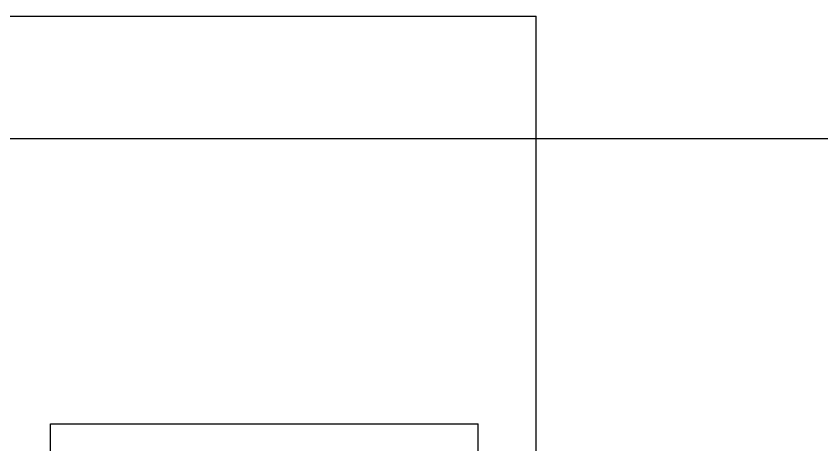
# Model space of a CAD drawing. Header units: millimetres. Extents: x 1770 to 79508, y 361 to 52020.
# Drawn here: x 10180.8 to 10557.8, y 3769.1 to 3969.5 of the extents above; entities that cross this region are included whole.
import ezdxf

# ---------------------------------------------------------------- set-up
doc = ezdxf.new("R2010")
doc.units = ezdxf.units.MM
doc.header["$LTSCALE"] = 0.2
doc.layers.add('ZZ-OBJE', color=3, linetype='Continuous')

msp = doc.modelspace()

# ---------------------------------------------------------------- linework, layer by layer
msp.add_line((10196.98, 3778.93), (10397.07, 3778.93))
at = {"layer": 'ZZ-OBJE', "linetype": 'Continuous'}
for p in [(9757.02, 3969.52), (10424.08, 2584.58)]:
    msp.add_line(p, (10424.08, 3969.52), dxfattribs=at)
at = {"layer": 'ZZ-OBJE', "color": 7, "linetype": 'Continuous'}
for p, q in [((10196.98, 2762.45), (10196.98, 3778.93)), ((10397.07, 2762.45), (10397.07, 3778.93))]:
    msp.add_line(p, q, dxfattribs=at)
msp.add_lwpolyline([(9793.18, 3912.35), (10694.72, 3912.35), (11378.27, 3912.35)], dxfattribs=at)

doc.saveas('drawing.dxf')
